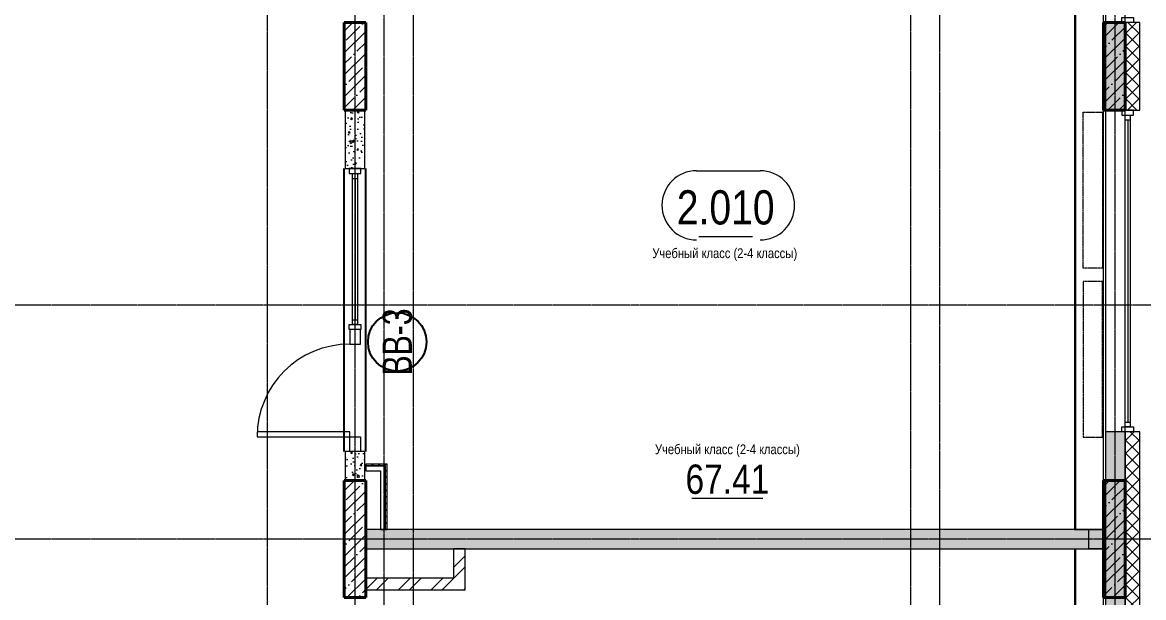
# Model space of a CAD drawing. Header units: millimetres. Extents: x -65509 to 912790, y 446 to 713294.
# Drawn here: x 151083 to 162585, y 169575 to 175475 of the extents above; entities that cross this region are included whole.
import ezdxf
from ezdxf.enums import TextEntityAlignment as Align

# ---------------------------------------------------------------- set-up
doc = ezdxf.new("R2010")
doc.units = ezdxf.units.MM
doc.linetypes.add('CENTER2', pattern=[28.575, 19.05, -3.175, 3.175, -3.175])
doc.linetypes.add('HIDDEN2', pattern=[4.7625, 3.175, -1.5875])
doc.layers.get('Defpoints').update_dxf_attribs({"color": 250})
for name, color, linetype, lineweight in [('A-AREA', 250, 'Continuous', 15), ('A-Wall_Материал_Газоблок_Контур', 250, 'Continuous', 0), ('АР_Area', 250, 'Continuous', 5), ('АР_Витраж', 250, 'Continuous', 13), ('АР_Витраж марка', 250, 'Continuous', 9), ('АР_Двери_витраж', 250, 'Continuous', 9), ('АР_Колонны', 250, 'Continuous', 30), ('АР_Окна', 250, 'Continuous', 5), ('АР_площадь пом', 250, 'Continuous', 5), ('АР_Стены ГКЛ', 250, 'Continuous', 15), ('АР_Стены ЖБ', 250, 'Continuous', 35), ('АР_Стены кирпич', 250, 'Continuous', 20), ('АР_Стены ПЕНОблок', 250, 'Continuous', 20), ('АР_Утеплитель', 250, 'Continuous', 0), ('АР_Штриховка', 250, 'Continuous', 0), ('КМ_Фахверки', 250, 'Continuous', 25), ('ОВ_Отопление', 250, 'Continuous', 5), ('РД_Оси_100', 250, 'Continuous', 0), ('РД_проем_инж перемыч_фахверк', 250, 'Continuous', 18)]:
    doc.layers.add(name, color=color, linetype=linetype, lineweight=lineweight)
doc.layers.add('АР_Отопительные приборы', color=1, linetype='HIDDEN2', lineweight=0, true_color=0xff0000)
doc.layers.add('Зашивка радиаторов тип 1 (фанера и МДФ)', color=7, linetype='Continuous', lineweight=0, true_color=0x000085)
doc.layers.add('РД_Витраж_вн', color=250, linetype='Continuous')
doc.layers.add('РД_Проем', color=250, linetype='Continuous', lineweight=0, plot=False)
doc.styles.add('Arial_09', font='ARIALN.TTF', dxfattribs={"width": 0.9})
doc.styles.add('style1', font='ARIALN.TTF')
pattern_1 = [(45, (142195.16, 127275.07), (-112.2532, 112.2532), []), (45, (142307.41, 127275.07), (-112.2532, 112.2532), [198.4375, -39.6875, 0, -39.6875])]
pattern_2 = [(45, (142195.16, 127275.07), (-168.3798, 168.3798), []), (45, (142307.4, 127275.07), (-168.3798, 168.3798), [])]

# ---------------------------------------------------------------- blocks, each defined once
blk = doc.blocks.new('СОШ_2200_АР_ОСИ_М100_28.05.24')
at = {"layer": 'РД_Оси_100', "linetype": 'CENTER2'}
for p, q in [((20100, -6155), (20100, 139938.679)), ((29555, 45300), (-5954.958, 45300)), ((29555, 42900), (-5954.958, 42900))]:
    blk.add_line(p, q, dxfattribs=at)
for points in [[(11400, 139938.679), (11400, -6155)], [(12000.12, -6155), (12300, -5755), (12300, 139538.679), (12000, 139938.679)], [(12600, -6155), (12600, 139938.679)], [(13200, -6155), (12900, -5755), (12900, 139538.679), (13220.167, 139939.357)], [(17850, 139938.679), (18000, 139538.679), (18000, -6194.092)], [(18300, -6196.31), (18300, 139538.679), (18450, 139938.679)]]:
    blk.add_lwpolyline(points, dxfattribs=at)
blk = doc.blocks.new('otv_в_стене')
at = {"linetype": 'Continuous'}
blk.add_lwpolyline([(0, -1), (0, 0), (1, 0), (1, -1)], close=True, dxfattribs=at)
blk.add_solid([(0, -1), (0, 0), (0.5, -0.5), (1, 0)], dxfattribs=at)
blk = doc.blocks.new('MOK-МаркаПом_овал_ареал')
for p, q in [((-2.99, 3.76), (3.52, 3.76)), ((-2.75, -3), (2.75, -3))]:
    blk.add_line(p, q)
for centre, radius, start, end in [((-2.99, 0.21), 3.55, 90, 270), ((3.52, 0.21), 3.55, 270, 90), ((-7.41, 0), 7.16, 0, 0.001)]:
    blk.add_arc(centre, radius, start, end)
at = {"color": 0, "style": 'style1'}
blk.add_attdef('АР-ПОМЕЩЕНИЕ:НОМЕР', text='', height=3, dxfattribs=at).set_placement((0.26, 0), align=Align.MIDDLE)
blk = doc.blocks.new('MOK-МаркаПомещения1')
at = {"layer": 'A-AREA', "color": 0}
blk.add_line((-3.65, -1.94), (3.65, -1.94), dxfattribs=at)
at = {"layer": 'A-AREA', "color": 0, "style": 'style1'}
blk.add_attdef('АР-ПОМЕЩЕНИЕ:ПЛОЩАДЬ', text='', height=3, dxfattribs=at).set_placement((0, 0), align=Align.MIDDLE)
at = {"layer": 'Defpoints', "style": 'style1', "flags": 8}
blk.add_attdef('АР-ПОМЕЩЕНИЕ:НАИМЕНОВАНИЕ', text='', height=1, dxfattribs=at).set_placement((0, 2.96), align=Align.MIDDLE)
blk = doc.blocks.new('МаркаВитража1')
at = {"layer": 'Defpoints'}
blk.add_circle((0, 0), 3, dxfattribs=at)
at = {"color": 0, "linetype": 'ByBlock', "lineweight": -2, "style": 'Arial_09', "width": 0.9}
blk.add_attdef('АР-ОКНО:НАИМЕНОВАНИЕ', text='', height=3, dxfattribs=at).set_placement((0, 0), align=Align.MIDDLE)

msp = doc.modelspace()

# ---------------------------------------------------------------- hatches: boundary and pattern name
at = {"layer": 'АР_Стены ГКЛ', "linetype": 'Continuous', "lineweight": 0}
h = msp.add_hatch(dxfattribs=at)
h.set_pattern_fill('ANSI31', color=256, scale=15, angle=-360, style=0)
h.set_pattern_definition([(45, (142195.157, 127275.073), (-33.67596, 33.67596), [])])
h.paths.add_polyline_path([(154605.157, 170945.073), (154605.157, 170925.073), (154805.157, 170925.073), (154825.157, 170945.073)], flags=0)
h = msp.add_hatch(dxfattribs=at)
h.set_pattern_fill('ANSI31', color=256, scale=15, angle=-360, style=0)
h.set_pattern_definition([(45, (142195.157, 127275.073), (-33.67596, 33.67596), [])])
h.paths.add_polyline_path([(154825.157, 170945.073), (154805.157, 170925.073), (154805.157, 170275.073), (154825.157, 170275.073)], flags=0)
at = {"layer": 'АР_Штриховка', "linetype": 'Continuous', "lineweight": 0}
h = msp.add_hatch(dxfattribs=at)
h.set_pattern_fill('AR-CONC', color=256, angle=-360, style=0)
h.set_pattern_definition([(50, (142195.16, 127275.07), (182.18467, -15.9391), [19.05, -209.55]), (355, (142195.16, 127275.07), (-35.2434, 191.05685), [15.24, -167.6406]), (100.45144, (142210.34, 127273.74), (146.94125, 175.11775), [16.19, -178.09024]), (46.1842, (142195.16, 127325.87), (271.07904, -42.0423), [28.575, -314.325]), (96.63556, (142217.75, 127322.37), (237.4041, 247.4261), [24.285, -267.1356]), (351.18415, (142195.16, 127325.87), (237.4041, 247.4261), [22.86, -251.4597]), (21, (142220.56, 127313.17), (151.6144, -102.2652), [19.05, -209.55]), (326, (142220.56, 127313.17), (61.80203, 184.18797), [15.24, -167.64]), (71.45144, (142233.2, 127304.65), (213.4164, 81.92277), [16.19, -178.08994]), (37.5, (142195.16, 127275.07), (3.088603, 84.55504), [0, -165.608, 0, -170.18, 0, -168.275]), (7.5, (142195.16, 127275.07), (66.81966, 100.18057), [0, -97.028, 0, -161.798, 0, -64.135]), (327.5, (142138.515, 127275.07), (135.590595, -5.728744), [0, -63.5, 0, -198.12, 0, -262.89]), (317.5, (142113.12, 127275.07), (148.12918, 25.4265), [0, -82.55, 0, -131.572, 0, -186.69])])
h.paths.add_polyline_path([(162395.157, 195850.077), (162195.157, 196050.077), (162195.157, 194375.073), (162395.157, 194375.073)], flags=0)
h.paths.add_polyline_path([(162395.157, 193175.073), (162195.157, 193175.073), (162195.157, 192275.073), (162395.157, 192275.073)], flags=0)
h.paths.add_polyline_path([(162395.157, 188975.073), (162195.157, 188975.073), (162195.157, 178775.073), (162395.157, 178775.073)], flags=0)
h.paths.add_polyline_path([(162395.157, 177575.073), (162195.157, 177575.073), (162195.157, 176675.073), (162395.157, 176675.073)], flags=0)
h.paths.add_polyline_path([(162395.157, 175475.073), (162195.157, 175475.073), (162195.157, 174575.073), (162395.157, 174575.073)], flags=0)
h.paths.add_polyline_path([(162395.157, 171275.073), (162195.157, 171275.073), (162195.157, 169475.073), (162395.157, 169475.073)], flags=0)
h.paths.add_polyline_path([(162395.157, 168275.073), (162195.157, 168275.073), (162195.157, 167375.073), (162395.157, 167375.073)], flags=0)
h.paths.add_polyline_path([(162395.157, 166175.073), (162195.157, 166175.073), (162195.157, 165275.073), (162395.157, 165275.073)], flags=0)
h.paths.add_polyline_path([(162395.157, 161975.073), (162195.157, 161975.073), (162195.157, 160975.073), (162395.157, 160975.073)], flags=0)
h = msp.add_hatch(dxfattribs=at)
h.set_pattern_fill('ANSI37', color=256, scale=30, angle=-360, style=0)
h.set_pattern_definition([(45, (142195.16, 127275.07), (-67.35192, 67.35192), []), (135, (142195.16, 127275.07), (-67.35192, -67.35192), [])])
h.paths.add_polyline_path([(162545.157, 195700.077), (162395.157, 195850.077), (162395.157, 194375.073), (162545.157, 194375.073)], flags=0)
h.paths.add_polyline_path([(162545.157, 193175.073), (162395.157, 193175.073), (162395.157, 192275.073), (162545.157, 192275.073)], flags=0)
h.paths.add_polyline_path([(162545.157, 188975.073), (162395.157, 188975.073), (162395.157, 178775.073), (162545.157, 178775.073)], flags=0)
h.paths.add_polyline_path([(162545.157, 177575.073), (162395.157, 177575.073), (162395.157, 176675.073), (162545.157, 176675.073)], flags=0)
h.paths.add_polyline_path([(162545.157, 175475.073), (162395.157, 175475.073), (162395.157, 174575.073), (162545.157, 174575.073)], flags=0)
h.paths.add_polyline_path([(162545.157, 171275.073), (162395.157, 171275.073), (162395.157, 169475.073), (162545.157, 169475.073)], flags=0)
h.paths.add_polyline_path([(162545.157, 168275.073), (162395.157, 168275.073), (162395.157, 167375.073), (162545.157, 167375.073)], flags=0)
h.paths.add_polyline_path([(162545.157, 166175.073), (162395.157, 166175.073), (162395.157, 165275.073), (162545.157, 165275.073)], flags=0)
h.paths.add_polyline_path([(162545.157, 161975.073), (162395.157, 161975.073), (162395.157, 160975.073), (162545.157, 160975.073)], flags=0)
at = {"layer": 'АР_Штриховка', "linetype": 'Continuous', "lineweight": 5}
h = msp.add_hatch(dxfattribs=at)
h.set_pattern_fill('ANSI35', color=256, scale=25, style=0)
h.set_pattern_definition(pattern_1)
h.paths.add_polyline_path([(154385.157, 174575.073), (154605.157, 174575.073), (154605.157, 175475.073), (154385.157, 175475.073)], flags=0)
h = msp.add_hatch(dxfattribs=at)
h.set_pattern_fill('ANSI35', color=256, scale=25, style=0)
h.set_pattern_definition(pattern_1)
h.paths.add_polyline_path([(162175.157, 174575.073), (162395.157, 174575.073), (162395.157, 175475.073), (162175.157, 175475.073)], flags=0)
at = {"layer": 'АР_Штриховка', "linetype": 'Continuous', "lineweight": 0}
h = msp.add_hatch(dxfattribs=at)
h.set_pattern_fill('AR-CONC', color=256, angle=-315, style=0)
h.set_pattern_definition([(95, (142195.16, 127275.07), (140.09465, 117.5534), [19.05, -209.55]), (40, (142195.16, 127275.07), (-160.01845, 110.1767), [15.24, -167.6406]), (145.45144, (142206.83, 127284.87), (-19.9238, 227.7301), [16.19, -178.09024]), (91.1842, (142159.24, 127311), (221.4102, 161.9534), [28.575, -314.325]), (141.63556, (142177.7, 127324.5), (-7.0866, 342.8268), [24.285, -267.1356]), (36.18415, (142159.24, 127311), (-7.0866, 342.8268), [22.86, -251.4597]), (66, (142186.18, 127319.97), (179.52, 34.89515), [19.05, -209.55]), (11, (142186.18, 127319.97), (-86.5399, 173.9412), [15.24, -167.64]), (116.45145, (142201.14, 127322.88), (92.98005, 208.83634), [16.19, -178.08994]), (82.5, (142195.16, 127275.07), (-57.60547, 61.97341), [0, -165.608, 0, -170.18, 0, -168.275]), (52.5, (142195.16, 127275.07), (-23.58973, 118.087), [0, -97.028, 0, -161.798, 0, -64.135]), (12.5, (142155.105, 127235.02), (99.92786, 91.8262), [0, -63.5, 0, -198.12, 0, -262.89]), (2.5, (142137.14, 127217.06), (86.7639, 122.7224), [0, -82.55, 0, -131.572, 0, -186.69])])
h.paths.add_polyline_path([(154595.157, 174575.073), (154395.157, 174575.073), (154395.157, 173975.073), (154595.157, 173975.073)], flags=0)
h.paths.add_polyline_path([(154595.157, 171075.073), (154395.157, 171075.073), (154395.157, 170775.073), (154595.157, 170775.073)], flags=0)
at = {"layer": 'АР_Штриховка', "linetype": 'Continuous', "lineweight": 5}
h = msp.add_hatch(dxfattribs=at)
h.set_pattern_fill('ANSI35', color=256, scale=25, style=0)
h.set_pattern_definition(pattern_1)
h.paths.add_polyline_path([(154385.157, 169575.073), (154605.157, 169575.073), (154605.157, 170775.073), (154385.157, 170775.073)], flags=0)
h = msp.add_hatch(dxfattribs=at)
h.set_pattern_fill('ANSI35', color=256, scale=25, style=0)
h.set_pattern_definition(pattern_1)
h.paths.add_polyline_path([(162175.157, 169575.073), (162395.157, 169575.073), (162395.157, 170775.073), (162175.157, 170775.073)], flags=0)
at = {"layer": 'АР_Штриховка', "linetype": 'Continuous', "lineweight": 0}
h = msp.add_hatch(dxfattribs=at)
h.set_pattern_fill('AR-CONC', color=256, angle=45, style=0)
h.set_pattern_definition([(95, (142195.16, 127275.07), (140.09465, 117.5534), [19.05, -209.55]), (40, (142195.16, 127275.07), (-160.01845, 110.1767), [15.24, -167.6406]), (145.45144, (142206.83, 127284.87), (-19.9238, 227.7301), [16.19, -178.09024]), (91.1842, (142159.24, 127311), (221.4102, 161.9534), [28.575, -314.325]), (141.63556, (142177.7, 127324.5), (-7.0866, 342.8268), [24.285, -267.1356]), (36.18415, (142159.24, 127311), (-7.0866, 342.8268), [22.86, -251.4597]), (66, (142186.18, 127319.97), (179.52, 34.89515), [19.05, -209.55]), (11, (142186.18, 127319.97), (-86.5399, 173.9412), [15.24, -167.64]), (116.45145, (142201.14, 127322.88), (92.98005, 208.83634), [16.19, -178.08994]), (82.5, (142195.16, 127275.07), (-57.60547, 61.97341), [0, -165.608, 0, -170.18, 0, -168.275]), (52.5, (142195.16, 127275.07), (-23.58973, 118.087), [0, -97.028, 0, -161.798, 0, -64.135]), (12.5, (142155.105, 127235.02), (99.92786, 91.8262), [0, -63.5, 0, -198.12, 0, -262.89]), (2.5, (142137.14, 127217.06), (86.7639, 122.7224), [0, -82.55, 0, -131.572, 0, -186.69])])
h.paths.add_polyline_path([(162175.157, 170075.073), (162175.157, 170275.073), (154605.157, 170275.073), (154605.157, 170075.073)], flags=0)
h = msp.add_hatch(dxfattribs=at)
h.set_pattern_fill('ANSI32', color=256, scale=25, angle=-360, style=0)
h.set_pattern_definition(pattern_2)
h.paths.add_polyline_path([(155625.157, 170075.073), (155505.157, 170075.073), (155505.157, 169775.073), (155625.157, 169655.073)], flags=0)
h = msp.add_hatch(dxfattribs=at)
h.set_pattern_fill('ANSI32', color=256, scale=25, angle=-360, style=0)
h.set_pattern_definition(pattern_2)
h.paths.add_polyline_path([(155625.157, 169655.073), (155505.157, 169775.073), (154605.157, 169775.073), (154605.157, 169655.073)], flags=0)

# ---------------------------------------------------------------- linework, layer by layer
at = {"layer": 'A-Wall_Материал_Газоблок_Контур', "linetype": 'Continuous', "lineweight": 0}
for p, q in [((162195.157, 176675.073), (162195.157, 175475.073)), ((162195.157, 174575.073), (162195.157, 171275.073))]:
    msp.add_line(p, q, dxfattribs=at)
at = {"layer": 'АР_Витраж', "linetype": 'Continuous', "lineweight": 5}
for p, q in [((154385.157, 173975.073), (154385.157, 172325.073)), ((154605.157, 173975.073), (154605.157, 172325.073))]:
    msp.add_line(p, q, dxfattribs=at)
at = {"layer": 'АР_Витраж', "linetype": 'Continuous', "lineweight": 13}
for p, q in [((154470.157, 173875.073), (154520.157, 173875.073)), ((154495.157, 173875.073), (154495.157, 172425.073)), ((154470.157, 172425.073), (154520.157, 172425.073))]:
    msp.add_line(p, q, dxfattribs=at)
for points in [[(154555.157, 173925.073), (154555.157, 173975.073), (154435.157, 173975.073), (154435.157, 173925.073)], [(154470.157, 173925.073), (154520.157, 173925.073), (154520.157, 172375.073), (154470.157, 172375.073)], [(154555.157, 172375.073), (154555.157, 172325.073), (154435.157, 172325.073), (154435.157, 172375.073)]]:
    msp.add_lwpolyline(points, close=True, dxfattribs=at)
at = {"layer": 'АР_Двери_витраж', "linetype": 'Continuous', "lineweight": 9}
for points in [[(154550.157, 172175.073), (154550.157, 172325.073), (154440.157, 172325.073), (154440.157, 172175.073)], [(154440.157, 171225.073), (154440.157, 171275.073), (153490.157, 171275.073), (153490.157, 171225.073)], [(154550.157, 171225.073), (154550.157, 171075.073), (154440.157, 171075.073), (154440.157, 171225.073)]]:
    msp.add_lwpolyline(points, close=True, dxfattribs=at)
msp.add_arc((154440.157, 171225.073), 950, 90, 180, dxfattribs=at)
at = {"layer": 'АР_Колонны', "linetype": 'HIDDEN2', "lineweight": 25}
for p, q in [((154385.157, 175475.073), (154605.157, 175475.073)), ((154385.157, 174575.073), (154385.157, 175475.073)), ((154605.157, 175475.073), (154605.157, 174575.073)), ((162175.157, 175475.073), (162395.157, 175475.073)), ((162175.157, 174575.073), (162175.157, 175475.073)), ((162395.157, 175475.073), (162395.157, 174575.073)), ((154605.157, 174575.073), (154385.157, 174575.073)), ((162395.157, 174575.073), (162175.157, 174575.073)), ((154385.157, 170775.073), (154605.157, 170775.073)), ((154385.157, 169575.073), (154385.157, 170775.073)), ((154605.157, 170775.073), (154605.157, 169575.073)), ((162175.157, 170775.073), (162395.157, 170775.073)), ((162175.157, 169575.073), (162175.157, 170775.073)), ((162395.157, 170775.073), (162395.157, 169575.073)), ((154605.157, 169575.073), (154385.157, 169575.073)), ((162395.157, 169575.073), (162175.157, 169575.073))]:
    msp.add_line(p, q, dxfattribs=at)
at = {"layer": 'АР_Колонны', "linetype": 'Continuous', "lineweight": 35}
for p, q in [((154385.157, 175475.073), (154605.157, 175475.073)), ((154385.157, 174575.073), (154385.157, 175475.073)), ((154605.157, 174575.073), (154605.157, 175475.073)), ((162175.157, 175475.073), (162395.157, 175475.073)), ((162175.157, 174575.073), (162175.157, 175475.073)), ((162395.157, 174575.073), (162395.157, 175475.073)), ((154385.157, 174575.073), (154605.157, 174575.073)), ((162175.157, 174575.073), (162395.157, 174575.073)), ((154385.157, 170775.073), (154605.157, 170775.073)), ((154385.157, 169575.073), (154385.157, 170775.073)), ((154605.157, 169575.073), (154605.157, 170775.073)), ((162175.157, 170775.073), (162395.157, 170775.073)), ((162175.157, 169575.073), (162175.157, 170775.073)), ((162395.157, 169575.073), (162395.157, 170775.073)), ((154385.157, 169575.073), (154605.157, 169575.073)), ((162175.157, 169575.073), (162395.157, 169575.073))]:
    msp.add_line(p, q, dxfattribs=at)
at = {"layer": 'АР_Окна', "linetype": 'Continuous', "lineweight": 5}
for p, q in [((162195.157, 176675.073), (162195.157, 175475.073)), ((162195.157, 174575.073), (162195.157, 171275.073)), ((162397.657, 174475.073), (162447.657, 174475.073)), ((162422.657, 174475.073), (162422.657, 171375.073)), ((162397.657, 171375.073), (162447.657, 171375.073))]:
    msp.add_line(p, q, dxfattribs=at)
for points in [[(162482.657, 175525.073), (162482.657, 175475.073), (162362.657, 175475.073), (162362.657, 175525.073)], [(162482.657, 174525.073), (162482.657, 174575.073), (162362.657, 174575.073), (162362.657, 174525.073)], [(162397.657, 174525.073), (162447.657, 174525.073), (162447.657, 171325.073), (162397.657, 171325.073)], [(162482.657, 171325.073), (162482.657, 171275.073), (162362.657, 171275.073), (162362.657, 171325.073)]]:
    msp.add_lwpolyline(points, close=True, dxfattribs=at)
at = {"layer": 'АР_Отопительные приборы'}
for points in [[(162165.157, 172954.349), (161965.157, 172954.349), (161965.157, 174554.349), (162165.157, 174554.349)], [(162165.157, 172819.097), (161965.157, 172819.097), (161965.157, 171219.097), (162165.157, 171219.097)]]:
    msp.add_lwpolyline(points, close=True, dxfattribs=at)
at = {"layer": 'АР_Стены ГКЛ', "linetype": 'Continuous', "lineweight": 5}
for p, q in [((154605.157, 170945.073), (154605.157, 170925.073)), ((154825.157, 170945.073), (154605.157, 170945.073)), ((154825.157, 170275.073), (154825.157, 170945.073)), ((154605.157, 170925.073), (154605.157, 170875.073)), ((154805.157, 170925.073), (154605.157, 170925.073)), ((154605.157, 170925.073), (154805.157, 170925.073)), ((154605.157, 170875.073), (154755.157, 170875.073)), ((154755.157, 170875.073), (154755.157, 170275.073)), ((154805.157, 170275.073), (154805.157, 170925.073)), ((154805.157, 170925.073), (154805.157, 170275.073)), ((154755.157, 170275.073), (154805.157, 170275.073)), ((154805.157, 170275.073), (154825.157, 170275.073))]:
    msp.add_line(p, q, dxfattribs=at)
at = {"layer": 'АР_Стены ЖБ', "linetype": 'Continuous', "lineweight": 40}
for p, q in [((154605.157, 175475.073), (154385.157, 175475.073)), ((154385.157, 175475.073), (154385.157, 174575.073)), ((154605.157, 174575.073), (154605.157, 175475.073)), ((162395.157, 175475.073), (162175.157, 175475.073)), ((162175.157, 175475.073), (162175.157, 174575.073)), ((162395.157, 174575.073), (162395.157, 175475.073)), ((154385.157, 174575.073), (154605.157, 174575.073)), ((162175.157, 174575.073), (162395.157, 174575.073)), ((154605.157, 170775.073), (154385.157, 170775.073)), ((154385.157, 170775.073), (154385.157, 169575.073)), ((154605.157, 169575.073), (154605.157, 170775.073)), ((162395.157, 170775.073), (162175.157, 170775.073)), ((162175.157, 170775.073), (162175.157, 169575.073)), ((162395.157, 169575.073), (162395.157, 170775.073)), ((154385.157, 169575.073), (154605.157, 169575.073)), ((162175.157, 169575.073), (162395.157, 169575.073))]:
    msp.add_line(p, q, dxfattribs=at)
at = {"layer": 'АР_Стены кирпич', "linetype": 'Continuous', "lineweight": 20}
for p, q in [((155625.157, 170075.073), (155505.157, 170075.073)), ((155505.157, 170075.073), (155505.157, 169775.073)), ((155625.157, 169655.073), (155625.157, 170075.073)), ((155505.157, 169775.073), (154605.157, 169775.073)), ((154605.157, 169775.073), (154605.157, 169655.073)), ((154605.157, 169655.073), (155625.157, 169655.073))]:
    msp.add_line(p, q, dxfattribs=at)
at = {"layer": 'АР_Стены ПЕНОблок', "linetype": 'Continuous', "lineweight": 20}
for p, q in [((162395.157, 175475.073), (162195.157, 175475.073)), ((162195.157, 175475.073), (162195.157, 174575.073)), ((162395.157, 174575.073), (162395.157, 175475.073)), ((154595.157, 174575.073), (154395.157, 174575.073)), ((154395.157, 174575.073), (154395.157, 173975.073)), ((154595.157, 173975.073), (154595.157, 174575.073)), ((162195.157, 174575.073), (162395.157, 174575.073)), ((154395.157, 173975.073), (154595.157, 173975.073)), ((162395.157, 171275.073), (162195.157, 171275.073)), ((162195.157, 171275.073), (162195.157, 169475.073)), ((162395.157, 169475.073), (162395.157, 171275.073)), ((154595.157, 171075.073), (154395.157, 171075.073)), ((154395.157, 171075.073), (154395.157, 170775.073)), ((154595.157, 170775.073), (154595.157, 171075.073)), ((154395.157, 170775.073), (154595.157, 170775.073)), ((162175.157, 170275.073), (154605.157, 170275.073)), ((154605.157, 170275.073), (154605.157, 170075.073)), ((162175.157, 170075.073), (162175.157, 170275.073)), ((154605.157, 170075.073), (162175.157, 170075.073))]:
    msp.add_line(p, q, dxfattribs=at)
at = {"layer": 'АР_Утеплитель', "linetype": 'Continuous', "lineweight": 0}
for p, q in [((162545.157, 175475.073), (162395.157, 175475.073)), ((162395.157, 175475.073), (162395.157, 174575.073)), ((162545.157, 174575.073), (162545.157, 175475.073)), ((162395.157, 174575.073), (162545.157, 174575.073)), ((162545.157, 171275.073), (162395.157, 171275.073)), ((162395.157, 171275.073), (162395.157, 169475.073)), ((162545.157, 169475.073), (162545.157, 171275.073))]:
    msp.add_line(p, q, dxfattribs=at)
at = {"layer": 'Зашивка радиаторов тип 1 (фанера и МДФ)', "linetype": 'Continuous', "lineweight": 0}
for p, q in [((161875.158, 179375.073), (161875.157, 170275.073)), ((161887.658, 179375.073), (161887.657, 170275.073)), ((161887.657, 170275.073), (161887.658, 179375.073)), ((162175.157, 170275.073), (162175.158, 179375.073)), ((161875.157, 170275.073), (162175.157, 170275.073)), ((161875.157, 170075.073), (162175.157, 170075.073)), ((161875.157, 170075.073), (161875.158, 160975.073)), ((161887.657, 170075.073), (161887.658, 160975.073)), ((161887.658, 160975.073), (161887.657, 170075.073)), ((162175.158, 160975.073), (162175.157, 170075.073))]:
    msp.add_line(p, q, dxfattribs=at)
at = {"layer": 'КМ_Фахверки', "lineweight": 5}
msp.add_lwpolyline([(212895.157, 195850.073), (236595.157, 195849.49), (236595.157, 127175.073), (256895.157, 127175.073), (256895.126, 262175.073), (215195.161, 262175.073), (215195.161, 256175.073), (179595.157, 256175.073), (179595.157, 227875.073), (142095.157, 227875.073), (142095.157, 140675.073), (169895.157, 140675.073), (169895.157, 153775.073), (162395.157, 153775.073), (162395.157, 195850.073), (187695.157, 195850.073), (187695.157, 127175.073), (225395.157, 127175.073), (225395.157, 140875.073), (207995.156, 140875.08), (207995.156, 195850.073), (212896.745, 195850.073)], dxfattribs=at)
at = {"layer": 'РД_Витраж_вн', "linetype": 'Continuous', "lineweight": -3}
for p, q in [((154385.157, 171075.073), (154385.157, 173975.073)), ((154605.157, 171075.073), (154605.157, 173975.073))]:
    msp.add_line(p, q, dxfattribs=at)
at = {"layer": 'РД_Проем', "linetype": 'Continuous', "lineweight": 0}
for p, q in [((154385.157, 171075.073), (154385.157, 173975.073)), ((154605.157, 171075.073), (154605.157, 173975.073))]:
    msp.add_line(p, q, dxfattribs=at)
at = {"layer": 'РД_проем_инж перемыч_фахверк', "linetype": 'Continuous', "lineweight": 18}
for p, q in [((154385.157, 173975.073), (154385.157, 171075.073)), ((154605.157, 173975.073), (154605.157, 171075.073))]:
    msp.add_line(p, q, dxfattribs=at)

# ---------------------------------------------------------------- block references
at = {"layer": 'АР_Area', "linetype": 'Continuous', "lineweight": 5}
ref = msp.add_blockref('MOK-МаркаПом_овал_ареал', (158297.95, 173577.996), dxfattribs=dict(at, xscale=100, yscale=100, zscale=100))
ref.add_attrib('АР-ПОМЕЩЕНИЕ:НОМЕР', '2.010', dxfattribs={"layer": '0', "color": 0, "height": 350, "style": 'style1'}).set_placement((158297.95, 173577.996), align=Align.MIDDLE)
ref.add_attrib('АР-ПОМЕЩЕНИЕ:НАИМЕНОВАНИЕ', 'Учебный класс (2-4 классы)', dxfattribs={"layer": 'Defpoints', "color": 2, "height": 100, "style": 'style1'}).set_placement((158288.534, 173096.603), align=Align.MIDDLE)
at = {"layer": 'АР_Витраж марка', "linetype": 'Continuous', "lineweight": 9, "xscale": 100, "yscale": 100, "zscale": 100, "rotation": 89.99999999999999}
msp.add_blockref('МаркаВитража1', (154928.172, 172197.273), dxfattribs=at).add_auto_attribs({'АР-ОКНО:НАИМЕНОВАНИЕ': 'ВВ-3'})
at = {"layer": 'АР_площадь пом', "linetype": 'Continuous', "lineweight": 5}
ref = msp.add_blockref('MOK-МаркаПомещения1', (158315.593, 170789.611), dxfattribs=dict(at, xscale=100, yscale=100, zscale=100))
ref.add_attrib('АР-ПОМЕЩЕНИЕ:НАИМЕНОВАНИЕ', 'Учебный класс (2-4 классы)', dxfattribs={"layer": 'Defpoints', "height": 100, "style": 'style1'}).set_placement((158315.593, 171085.173), align=Align.MIDDLE)
ref.add_attrib('АР-ПОМЕЩЕНИЕ:ПЛОЩАДЬ', '67.41', dxfattribs={"layer": 'A-AREA', "color": 0, "height": 300, "style": 'style1'}).set_placement((158315.593, 170789.611), align=Align.MIDDLE)
at = {"layer": 'ОВ_Отопление', "xscale": 150, "yscale": 200}
msp.add_blockref('otv_в_стене', (162025.157, 170275.073), dxfattribs=at)
at = {"layer": 'РД_Оси_100'}
msp.add_blockref('СОШ_2200_АР_ОСИ_М100_28.05.24', (142195.157, 127275.073), dxfattribs=at)

doc.saveas('drawing.dxf')
